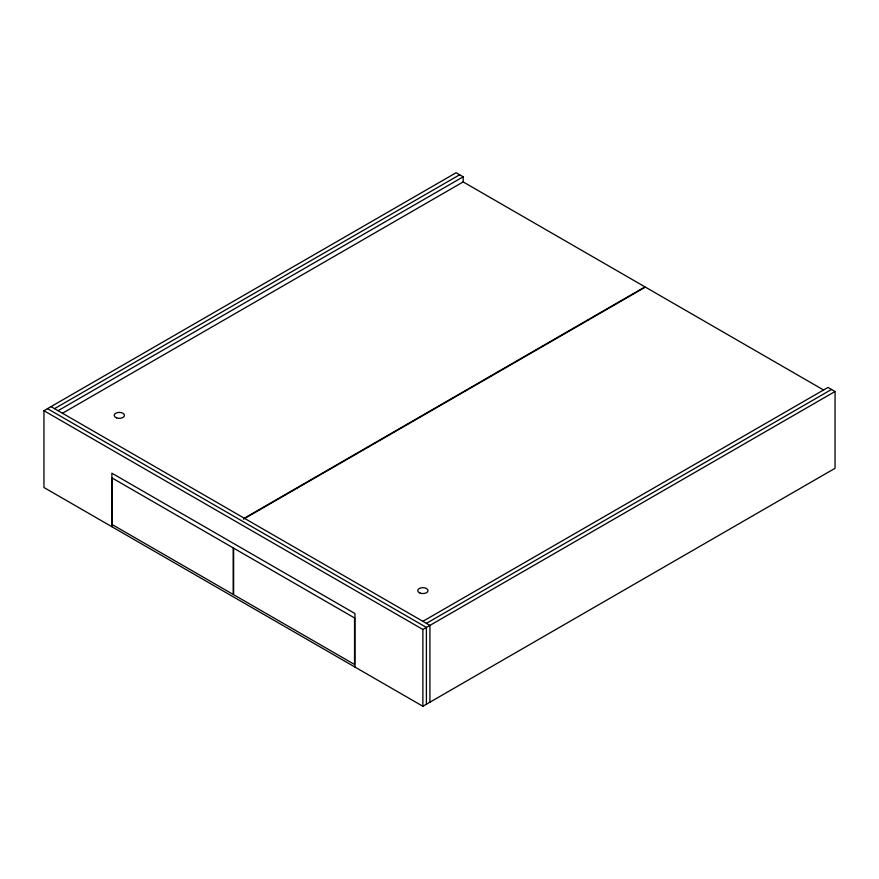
<?xml version="1.0" encoding="UTF-8"?>
<svg xmlns="http://www.w3.org/2000/svg" width="879" height="879" viewBox="0 0 879 879"><rect width="100%" height="100%" fill="white"/><g stroke="black" fill="none" stroke-linecap="round" stroke-linejoin="round"><path stroke-width="1.32" d="M422.876 621.321L827.996 387.43L835.05 391.496L835.05 468.298L422.876 706.266L43.95 487.504L43.95 410.702L456.124 172.734L463.178 176.8L463.178 182.294M54.531 408.658L459.651 174.767M58.058 410.702L463.178 176.8M62.431 413.295L463.178 181.92L644.988 286.884L244.23 518.258M243.45 519.17L645.384 287.114L823.623 390.023M426.403 623.354L831.523 389.463M43.95 410.702L422.876 629.463L835.05 391.496M51.004 406.625L429.93 625.398L429.93 702.2M47.477 408.658L426.403 627.43L426.403 704.233M422.876 629.463L422.876 706.266M354.951 667.051L354.951 613.52L111.875 473.188L111.875 526.719M233.21 547.892L112.281 478.077L112.281 524.62L233.21 594.446L233.21 547.892M354.545 617.948L233.616 548.122L233.616 594.676L354.545 664.491L354.545 617.948M420.173 593.127A5.131 2.967 0 0 0 428.007 590.688A5.131 2.967 0 0 0 420.437 587.985A5.131 2.967 0 0 0 420.173 593.127M116.632 417.877A5.131 2.967 0 0 0 124.466 415.448A5.131 2.967 0 0 0 116.896 412.745A5.131 2.967 0 0 0 116.632 417.877"/></g></svg>
